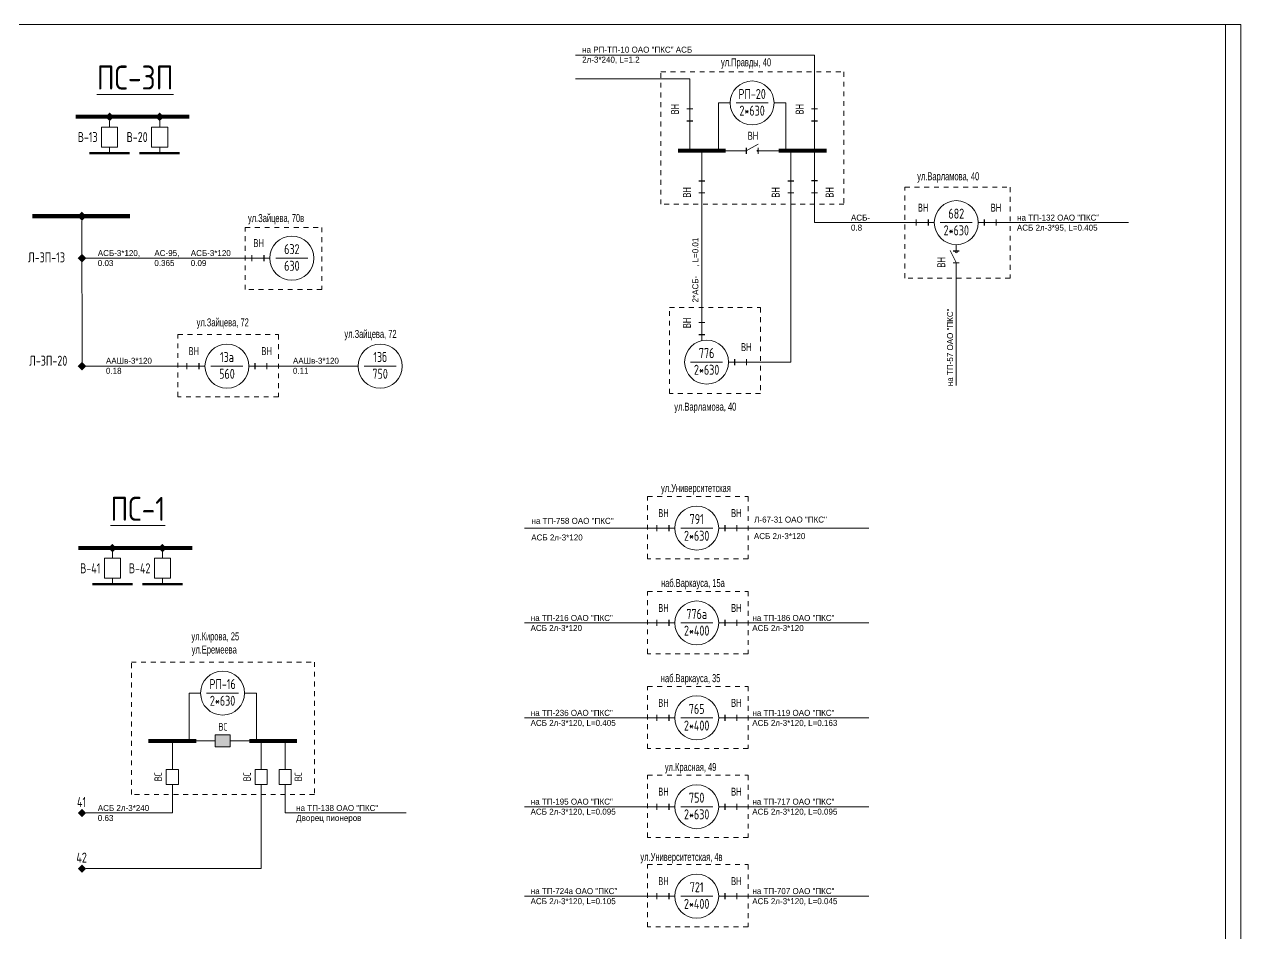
# Model space of a CAD drawing. Header units: millimetres. Extents: x 11 to 409, y 3 to 285.
# Drawn here: x 158.7 to 409, y 98.3 to 285.5 of the extents above; entities that cross this region are included whole.
import ezdxf
from ezdxf.enums import TextEntityAlignment as Align

# ---------------------------------------------------------------- set-up
doc = ezdxf.new("R2010")
doc.units = ezdxf.units.MM
doc.linetypes.add('JIS_02_1.0', pattern=[2, 1, -1])
for name, color, linetype, lineweight in [('10_КВ', 250, 'Continuous', 18), ('АТРИБУТЫ', 7, 'Continuous', 13), ('РАЗЪЕД_РУБИЛЬН', 150, 'Continuous', 13), ('ТЕКСТ', 7, 'Continuous', 13)]:
    doc.layers.add(name, color=color, linetype=linetype, lineweight=lineweight)
doc.layers.add('Слой1', color=7, linetype='Continuous', lineweight=13, plot=False)
doc.layers.add('СХ_ОПЕРАТИВНАЯ', color=10, linetype='Continuous')
doc.styles.add('ATTRIB', font='txt.shx', dxfattribs={"width": 0.7, "height": 5})
doc.styles.add('PRINADLEGNOST', font='txt.shx', dxfattribs={"width": 0.7, "height": 7})
doc.styles.add('МП', font='txt.shx', dxfattribs={"width": 0.7, "height": 2.5})
doc.styles.add('ПС', font='txt.shx', dxfattribs={"width": 0.8, "height": 12})
doc.styles.add('ТЕКСТ_МОДЕЛИ', font='txt.shx', dxfattribs={"width": 0.7, "height": 5})

# ---------------------------------------------------------------- blocks, each defined once
blk = doc.blocks.new('ТРАНСФ_ПОДСТ')
at = {"color": 7}
blk.add_line((-8, -11), (8, -11), dxfattribs=at)
at = {"color": 0}
blk.add_circle((0, -11), 11, dxfattribs=at)
at = {"layer": 'АТРИБУТЫ', "style": 'ATTRIB', "width": 0.7, "flags": 4}
for tag, p in [('OBOZN', (0, -9)), ('MOCHNOCT', (0, -17.33))]:
    blk.add_attdef(tag, text='', height=5, dxfattribs=at).set_placement(p, align=Align.CENTER)
at = {"layer": 'АТРИБУТЫ', "style": 'ТЕКСТ_МОДЕЛИ', "width": 0.7}
blk.add_attdef('MESTO_1', text='', height=5, dxfattribs=at).set_placement((14, -11), align=Align.BOTTOM_LEFT)
blk.add_attdef('MESTO_2', text='', height=5, dxfattribs=at).set_placement((14, -12), align=Align.TOP_LEFT)
blk = doc.blocks.new('ВЫКЛ_НАГРУЗКИ')
at = {"color": 0, "linetype": 'ByBlock'}
for p, q in [((0, 0), (0, -3)), ((0, -9), (0, -12))]:
    blk.add_line(p, q, dxfattribs=at)
at = {"layer": 'РАЗЪЕД_РУБИЛЬН', "color": 0, "linetype": 'ByBlock'}
blk.add_line((-1.5, -3), (1.5, -3), dxfattribs=at)
at = {"layer": 'СХ_ОПЕРАТИВНАЯ', "color": 0, "linetype": 'ByBlock'}
blk.add_line((-1.5, -9), (1.5, -9), dxfattribs=at)
at = {"layer": 'РАЗЪЕД_РУБИЛЬН', "color": 7, "style": 'ATTRIB', "width": 0.7}
blk.add_attdef('ДИСП_НОМ', text='', height=5, dxfattribs=at).set_placement((-4.75, -6), align=Align.MIDDLE_RIGHT)
at = {"layer": 'РАЗЪЕД_РУБИЛЬН', "color": 7, "style": 'ATTRIB', "width": 0.7, "flags": 1}
blk.add_attdef('КОД', text='', height=5, dxfattribs=at).set_placement((-4.75, -12), align=Align.MIDDLE_RIGHT)
blk = doc.blocks.new('ПРИСОЕД_ШИНЕ')
at = {"color": 0}
blk.add_solid([(0, 2.12), (2.12, 0), (-2.12, 0), (0, -2.12)], dxfattribs=at)
at = {"layer": 'АТРИБУТЫ', "style": 'ATTRIB', "width": 0.7}
blk.add_attdef('ДИСП_НОМ', text='', height=5, dxfattribs=at).set_placement((0, 3.12), align=Align.CENTER)
blk = doc.blocks.new('НАЗВАНИЕ_ОБЪЕКТА')
at = {"layer": 'АТРИБУТЫ'}
for tag, height, style, width, p in [('НОМЕР-ПС', 12, 'ПС', 0.8, (0, 0)), ('МЕСТОПОЛОЖЕНИЕ', 10, 'МП', 0.7, (0, -22)), ('ПРИНАДЛЕЖНОСТЬ', 7, 'PRINADLEGNOST', 0.7, (0, -37))]:
    blk.add_attdef(tag, text='', height=height, dxfattribs=dict(at, style=style, width=width)).set_placement(p, align=Align.TOP_CENTER)
blk = doc.blocks.new('ВЫКЛЮЧАТЕЛЬ')
at = {"color": 0, "linetype": 'ByBlock'}
for p, q in [((0, 0), (0, -3)), ((0, -13), (0, -16))]:
    blk.add_line(p, q, dxfattribs=at)
blk.add_lwpolyline([(-4, -3), (4, -3), (4, -13), (-4, -13)], close=True, dxfattribs=at)
at = {"layer": 'АТРИБУТЫ', "style": 'ATTRIB', "width": 0.7}
blk.add_attdef('ДИСП_НОМ', text='', height=5, dxfattribs=at).set_placement((-6, -8), align=Align.MIDDLE_RIGHT)
at = {"layer": 'АТРИБУТЫ', "style": 'ATTRIB', "width": 0.7, "flags": 1}
blk.add_attdef('КОД', text='', height=5, dxfattribs=at).set_placement((-6, -14), align=Align.MIDDLE_RIGHT)

msp = doc.modelspace()

# ---------------------------------------------------------------- hatches: boundary and pattern name
at = {"layer": '10_КВ'}
h = msp.add_hatch(color=256, dxfattribs=at)
h.dxf.hatch_style = 1
h.paths.add_polyline_path([(201.05, 136.73), (201.05, 139.22), (197.93, 139.22), (197.93, 136.73)])
edge = h.paths.add_edge_path()
edge.add_line((197.93, 137.98), (197, 137.98))
edge = h.paths.add_edge_path()
edge.add_line((201.99, 137.98), (201.05, 137.98))
h.paths.add_polyline_path([(198.24, 139.71), (200.84, 139.71), (200.84, 142.05), (198.24, 142.05)], flags=9)

# ---------------------------------------------------------------- linework, layer by layer
for p, q in [((321.33, 279.15), (272.09, 279.15)), ((321.33, 269.31), (321.33, 279.15)), ((295.66, 274.23), (272.09, 274.23)), ((295.66, 269.31), (295.66, 274.23)), ((295.66, 265.6), (295.66, 268.07)), ((301.56, 259.44), (301.56, 269.29)), ((301.56, 269.29), (303.93, 269.29)), ((315.42, 269.29), (312.99, 269.29)), ((315.42, 259.44), (315.42, 269.29)), ((321.33, 265.6), (321.33, 269.31)), ((295.66, 259.44), (295.66, 264.36)), ((321.33, 259.44), (321.33, 264.36)), ((307.23, 259.44), (309.7, 260.8)), ((298.12, 254.52), (298.12, 259.44)), ((303.04, 259.44), (306, 259.44)), ((310.99, 259.44), (313.94, 259.44)), ((316.4, 254.52), (316.4, 259.44)), ((321.33, 254.52), (321.33, 259.44)), ((298.12, 250.81), (298.12, 253.28)), ((316.4, 250.81), (316.4, 253.28)), ((321.33, 250.81), (321.33, 254.52)), ((298.12, 249.58), (298.12, 244.65)), ((316.4, 249.58), (316.4, 244.65)), ((321.33, 249.58), (321.33, 244.65)), ((170.54, 215.1), (170.51, 245.04)), ((298.12, 244.65), (298.12, 225.31)), ((316.4, 244.65), (316.4, 215.95)), ((321.33, 244.65), (341.02, 244.65)), ((342.26, 244.65), (344.73, 244.65)), ((356.26, 244.65), (359.96, 244.65)), ((359.96, 244.65), (385.96, 244.65)), ((350.49, 236.42), (349.21, 238.89)), ((171.39, 237.35), (204.25, 237.35)), ((205.48, 237.35), (209.19, 237.35)), ((350.49, 235.18), (350.49, 211.13)), ((298.12, 221.61), (298.12, 224.08)), ((304.86, 215.95), (308.57, 215.95)), ((308.57, 215.95), (316.4, 215.95)), ((171.39, 215.12), (190.89, 215.12)), ((192.13, 215.12), (194.6, 215.12)), ((206.13, 215.12), (208.6, 215.12)), ((209.83, 215.12), (227.36, 215.12)), ((261.58, 181.78), (287.58, 181.78)), ((288.81, 181.78), (291.28, 181.78)), ((302.81, 181.78), (305.28, 181.78)), ((306.52, 181.78), (332.51, 181.78)), ((261.58, 162.25), (287.58, 162.25)), ((288.81, 162.25), (291.28, 162.25)), ((302.81, 162.25), (305.28, 162.25)), ((306.52, 162.25), (332.51, 162.25)), ((192.57, 137.98), (192.57, 147.82)), ((192.57, 147.82), (194.93, 147.82)), ((206.42, 147.82), (203.99, 147.82)), ((206.42, 137.98), (206.42, 147.82)), ((261.58, 142.72), (287.58, 142.72)), ((288.81, 142.72), (291.28, 142.72)), ((302.81, 142.72), (305.28, 142.72)), ((306.52, 142.72), (332.51, 142.72)), ((189.12, 133.05), (189.12, 137.98)), ((194.04, 137.98), (197, 137.98)), ((201.99, 137.98), (204.94, 137.98)), ((207.4, 133.05), (207.4, 137.98)), ((212.33, 133.05), (212.33, 137.98)), ((189.12, 123.14), (189.12, 128.06)), ((207.4, 111.69), (207.4, 128.06)), ((212.33, 123.14), (212.33, 128.06)), ((171.39, 123.14), (189.12, 123.14)), ((212.33, 123.14), (237.22, 123.14)), ((261.58, 124.44), (287.58, 124.44)), ((288.81, 124.44), (291.28, 124.44)), ((302.81, 124.44), (305.28, 124.44)), ((306.52, 124.44), (332.51, 124.44)), ((171.39, 111.69), (207.4, 111.69)), ((261.58, 106.02), (287.58, 106.02)), ((288.81, 106.02), (291.28, 106.02)), ((302.81, 106.02), (305.28, 106.02)), ((306.52, 106.02), (332.51, 106.02))]:
    msp.add_line(p, q, dxfattribs=at)
at = {"layer": '10_КВ', "lineweight": 100}
for p, q in [((176.21, 258.98), (172.09, 258.98)), ((176.21, 258.98), (180.33, 258.98)), ((186.51, 258.98), (182.39, 258.98)), ((186.51, 258.98), (190.62, 258.98)), ((176.78, 170.21), (172.66, 170.21)), ((176.78, 170.21), (180.9, 170.21)), ((187.08, 170.21), (182.96, 170.21)), ((187.08, 170.21), (191.19, 170.21))]:
    msp.add_line(p, q, dxfattribs=at)
at = {"layer": '10_КВ', "linetype": 'Continuous'}
msp.add_lwpolyline([(11.38, 2.61), (409.03, 2.61), (409.03, 285.47), (11.38, 285.47)], close=True, dxfattribs=at)
at = {"layer": '10_КВ', "linetype": 'JIS_02_1.0'}
for points in [[(289.69, 275.67), (327.36, 275.67), (327.36, 248.44), (289.69, 248.44)], [(180.69, 154.21), (218.36, 154.21), (218.36, 126.97), (180.69, 126.97)]]:
    msp.add_lwpolyline(points, close=True, dxfattribs=at)
at = {"layer": '10_КВ'}
for points, const_width in [([(192.63, 266.44), (169.23, 266.44)], 0.824), ([(303.04, 259.44), (293.19, 259.44)], 0.824), ([(323.79, 259.44), (313.94, 259.44)], 0.824), ([(180.42, 245.98), (160.32, 245.98)], 0.886), ([(193.2, 177.67), (169.8, 177.67)], 0.824), ([(194.04, 137.98), (184.2, 137.98)], 0.824), ([(214.79, 137.98), (204.94, 137.98)], 0.824)]:
    msp.add_lwpolyline(points, dxfattribs=dict(at, const_width=const_width))
for centre, radius in [((309.6, 259.44), 0.103), ((350.49, 238.67), 0.215)]:
    msp.add_circle(centre, radius, dxfattribs=at)
at = {"layer": 'Слой1', "color": 3}
msp.add_line((405.9, 285.47), (405.9, 2.61), dxfattribs=at)
msp.add_lwpolyline([(405.9, 2.61), (405.9, 285.47)], dxfattribs=at)
at = {"layer": 'ТЕКСТ', "linetype": 'JIS_02_1.0'}
for points in [[(339.91, 251.95), (361.57, 251.95), (361.57, 233.24), (339.91, 233.24)], [(204.13, 243.66), (219.88, 243.66), (219.88, 230.86), (204.13, 230.86)], [(291.47, 227.19), (310.18, 227.19), (310.18, 209.46), (291.47, 209.46)], [(210.94, 208.81), (190.26, 208.81), (190.26, 221.61), (210.94, 221.61)], [(307.63, 175.47), (286.95, 175.47), (286.95, 188.27), (307.63, 188.27)], [(307.63, 155.93), (286.95, 155.93), (286.95, 168.74), (307.63, 168.74)], [(307.63, 136.4), (286.95, 136.4), (286.95, 149.2), (307.63, 149.2)], [(307.63, 118.12), (286.95, 118.12), (286.95, 130.92), (307.63, 130.92)], [(307.63, 99.7), (286.95, 99.7), (286.95, 112.51), (307.63, 112.51)]]:
    msp.add_lwpolyline(points, close=True, dxfattribs=at)

# ---------------------------------------------------------------- block references
at = {"layer": '10_КВ'}
ref = msp.add_blockref('ТРАНСФ_ПОДСТ', (308.46, 273.82), dxfattribs=dict(at, xscale=0.4117751415376097, yscale=0.4117751415376097, zscale=0.4117751415376097))
ref.add_attrib('MESTO_1', 'ул.Правды, 40', dxfattribs={"layer": 'АТРИБУТЫ', "height": 1.6471, "width": 0.7}).set_placement((302.05, 276.34), align=Align.BOTTOM_LEFT)
ref.add_attrib('OBOZN', 'РП-20', dxfattribs={"layer": 'АТРИБУТЫ', "height": 2.059, "style": 'ATTRIB', "width": 0.7, "flags": 4}).set_placement((308.46, 270.11), align=Align.CENTER)
ref.add_attrib('MOCHNOCT', '2*630', dxfattribs={"layer": 'АТРИБУТЫ', "height": 2.059, "style": 'ATTRIB', "width": 0.7, "flags": 4}).set_placement((308.46, 266.68), align=Align.CENTER)
ref = msp.add_blockref('НАЗВАНИЕ_ОБЪЕКТА', (182.64, 276.99), dxfattribs=dict(at, xscale=-0.4117751415376097, yscale=0.4117751415375258, zscale=0.4117751415375375))
ref.add_attrib('НОМЕР-ПС', '%%UПС-3П', dxfattribs={"layer": 'АТРИБУТЫ', "height": 4.941, "style": 'ПС', "width": 0.8}).set_placement((181.46, 276.99), align=Align.TOP_CENTER)
ref = msp.add_blockref('ВЫКЛ_НАГРУЗКИ', (295.66, 269.31), dxfattribs=dict(at, xscale=0.4117751415376097, yscale=0.4117751415376097, zscale=0.4117751415376097))
ref.add_attrib('ДИСП_НОМ', 'ВН', dxfattribs={"layer": 'РАЗЪЕД_РУБИЛЬН', "color": 7, "height": 1.647, "rotation": 90, "width": 0.7}).set_placement((292.57, 268), align=Align.MIDDLE)
ref = msp.add_blockref('ВЫКЛ_НАГРУЗКИ', (321.33, 269.31), dxfattribs=dict(at, xscale=0.4117751415376097, yscale=0.4117751415376097, zscale=0.4117751415376097))
ref.add_attrib('ДИСП_НОМ', 'ВН', dxfattribs={"layer": 'РАЗЪЕД_РУБИЛЬН', "color": 7, "height": 1.647, "rotation": 90, "width": 0.7}).set_placement((318.24, 268), align=Align.MIDDLE)
at = {"layer": '10_КВ', "xscale": 0.4117751415376097, "yscale": 0.4117751415376097, "zscale": 0.4117751415376097}
for p, values in [((176.21, 265.56), {'ДИСП_НОМ': 'В-13'}), ((186.51, 265.56), {'ДИСП_НОМ': 'В-20'}), ((176.78, 176.8), {'ДИСП_НОМ': 'В-41'}), ((187.08, 176.8), {'ДИСП_НОМ': 'В-42'})]:
    msp.add_blockref('ВЫКЛЮЧАТЕЛЬ', p, dxfattribs=at).add_auto_attribs(values)
at = {"layer": '10_КВ'}
for p, xscale, yscale, zscale in [((176.21, 266.44), -0.4117751415376097, 0.4117751415375258, 0.4117751415375375), ((186.51, 266.44), -0.4117751415376097, 0.4117751415375258, 0.4117751415375375), ((170.51, 245.98), -0.4431120238653354, 0.4431120238652794, 0.4431120238652906), ((176.78, 177.67), -0.4117751415376097, 0.4117751415375258, 0.4117751415375375), ((187.08, 177.67), -0.4117751415376097, 0.4117751415375258, 0.4117751415375375)]:
    msp.add_blockref('ПРИСОЕД_ШИНЕ', p, dxfattribs=dict(at, xscale=xscale, yscale=yscale, zscale=zscale))
ref = msp.add_blockref('ВЫКЛ_НАГРУЗКИ', (310.94, 259.44), dxfattribs=dict(at, xscale=0.4117751415375397, yscale=0.4117751415375397, zscale=0.4117751415375397, rotation=270))
ref.add_attrib('ДИСП_НОМ', 'ВН', dxfattribs={"layer": 'РАЗЪЕД_РУБИЛЬН', "color": 7, "height": 1.647, "width": 0.7}).set_placement((308.64, 262.53), align=Align.MIDDLE)
ref = msp.add_blockref('ВЫКЛ_НАГРУЗКИ', (298.12, 249.58), dxfattribs=dict(at, xscale=-0.4117751415376097, yscale=0.4117751415375397, zscale=0.4117751415375375, rotation=180))
ref.add_attrib('ДИСП_НОМ', 'ВН', dxfattribs={"layer": 'РАЗЪЕД_РУБИЛЬН', "color": 7, "height": 1.647, "rotation": 90, "width": 0.7}).set_placement((295.03, 250.88), align=Align.MIDDLE)
ref = msp.add_blockref('ВЫКЛ_НАГРУЗКИ', (316.4, 249.58), dxfattribs=dict(at, xscale=-0.4117751415376097, yscale=0.4117751415375397, zscale=0.4117751415375375, rotation=180))
ref.add_attrib('ДИСП_НОМ', 'ВН', dxfattribs={"layer": 'РАЗЪЕД_РУБИЛЬН', "color": 7, "height": 1.647, "rotation": 90, "width": 0.7}).set_placement((313.31, 250.88), align=Align.MIDDLE)
ref = msp.add_blockref('ВЫКЛ_НАГРУЗКИ', (321.33, 249.58), dxfattribs=dict(at, xscale=0.4117751415376657, yscale=0.4117751415376657, zscale=0.4117751415376657, rotation=180))
ref.add_attrib('ДИСП_НОМ', 'ВН', dxfattribs={"layer": 'РАЗЪЕД_РУБИЛЬН', "color": 7, "height": 1.647, "rotation": 90, "width": 0.7}).set_placement((324.41, 250.88), align=Align.MIDDLE)
ref = msp.add_blockref('ТРАНСФ_ПОДСТ', (350.49, 249.18), dxfattribs=dict(at, xscale=0.4117751415376097, yscale=0.4117751415376097, zscale=0.4117751415376097))
ref.add_attrib('MESTO_2', 'ул.Варламова, 40', dxfattribs={"layer": 'АТРИБУТЫ', "height": 1.6471, "width": 0.7}).set_placement((342.45, 255.02), align=Align.TOP_LEFT)
ref.add_attrib('OBOZN', '682', dxfattribs={"layer": 'АТРИБУТЫ', "height": 2.059, "style": 'ATTRIB', "width": 0.7, "flags": 4}).set_placement((350.49, 245.48), align=Align.CENTER)
ref.add_attrib('MOCHNOCT', '2*630', dxfattribs={"layer": 'АТРИБУТЫ', "height": 2.059, "style": 'ATTRIB', "width": 0.7, "flags": 4}).set_placement((350.49, 242.04), align=Align.CENTER)
ref = msp.add_blockref('ВЫКЛ_НАГРУЗКИ', (341.02, 244.65), dxfattribs=dict(at, xscale=-0.4117751415375397, yscale=0.4117751415375397, zscale=0.4117751415375375, rotation=90))
ref.add_attrib('ДИСП_НОМ', 'ВН', dxfattribs={"layer": 'РАЗЪЕД_РУБИЛЬН', "color": 7, "height": 1.647, "width": 0.7}).set_placement((344.73, 247.74), align=Align.MIDDLE_RIGHT)
ref = msp.add_blockref('ВЫКЛ_НАГРУЗКИ', (359.96, 244.65), dxfattribs=dict(at, xscale=0.4117751415375397, yscale=0.4117751415375397, zscale=0.4117751415375397, rotation=270))
ref.add_attrib('ДИСП_НОМ', 'ВН', dxfattribs={"layer": 'РАЗЪЕД_РУБИЛЬН', "color": 7, "height": 1.647, "width": 0.7}).set_placement((358.66, 247.74), align=Align.MIDDLE)
ref = msp.add_blockref('ТРАНСФ_ПОДСТ', (213.72, 241.88), dxfattribs=dict(at, xscale=0.4117751415376097, yscale=0.4117751415376097, zscale=0.4117751415376097))
ref.add_attrib('MESTO_2', 'ул.Зайцева, 70в', dxfattribs={"layer": 'АТРИБУТЫ', "height": 1.6471, "width": 0.7}).set_placement((204.69, 246.42), align=Align.TOP_LEFT)
ref.add_attrib('OBOZN', '632', dxfattribs={"layer": 'АТРИБУТЫ', "height": 2.059, "style": 'ATTRIB', "width": 0.7, "flags": 4}).set_placement((213.72, 238.17), align=Align.CENTER)
ref.add_attrib('MOCHNOCT', '630', dxfattribs={"layer": 'АТРИБУТЫ', "height": 2.059, "style": 'ATTRIB', "width": 0.7, "flags": 4}).set_placement((213.72, 234.74), align=Align.CENTER)
ref = msp.add_blockref('ВЫКЛ_НАГРУЗКИ', (204.25, 237.35), dxfattribs=dict(at, xscale=-0.4117751415375258, yscale=0.4117751415375258, zscale=0.4117751415375375, rotation=90))
ref.add_attrib('ДИСП_НОМ', 'ВН', dxfattribs={"layer": 'РАЗЪЕД_РУБИЛЬН', "color": 7, "height": 1.647, "width": 0.7}).set_placement((207.96, 240.44), align=Align.MIDDLE_RIGHT)
at = {"layer": '10_КВ', "linetype": 'Continuous'}
ref = msp.add_blockref('ПРИСОЕД_ШИНЕ', (170.52, 237.35), dxfattribs=dict(at, xscale=0.4117751415376097, yscale=0.4117751415376097, zscale=0.4117751415376097))
ref.add_attrib('ДИСП_НОМ', 'Л-3П-13', dxfattribs={"layer": 'АТРИБУТЫ', "height": 2.059, "style": 'ATTRIB', "width": 0.7}).set_placement((163.22, 236.48), align=Align.CENTER)
at = {"layer": '10_КВ'}
ref = msp.add_blockref('ВЫКЛ_НАГРУЗКИ', (350.49, 235.18), dxfattribs=dict(at, xscale=-0.4117751415376097, yscale=0.4117751415375397, zscale=0.4117751415375375, rotation=180))
ref.add_attrib('ДИСП_НОМ', 'ВН', dxfattribs={"layer": 'РАЗЪЕД_РУБИЛЬН', "color": 7, "height": 1.647, "rotation": 90, "width": 0.7}).set_placement((347.4, 236.49), align=Align.MIDDLE)
ref = msp.add_blockref('ТРАНСФ_ПОДСТ', (200.36, 219.65), dxfattribs=dict(at, xscale=0.4117751415376097, yscale=0.4117751415376097, zscale=0.4117751415376097))
ref.add_attrib('MESTO_2', 'ул.Зайцева, 72', dxfattribs={"layer": 'АТРИБУТЫ', "height": 1.6471, "width": 0.7}).set_placement((194.12, 224.95), align=Align.TOP_LEFT)
ref.add_attrib('OBOZN', '13а', dxfattribs={"layer": 'АТРИБУТЫ', "height": 2.059, "style": 'ATTRIB', "width": 0.7, "flags": 4}).set_placement((200.36, 215.95), align=Align.CENTER)
ref.add_attrib('MOCHNOCT', '560', dxfattribs={"layer": 'АТРИБУТЫ', "height": 2.059, "style": 'ATTRIB', "width": 0.7, "flags": 4}).set_placement((200.36, 212.51), align=Align.CENTER)
ref = msp.add_blockref('ВЫКЛ_НАГРУЗКИ', (298.12, 225.31), dxfattribs=dict(at, xscale=0.4117751415376097, yscale=0.4117751415376097, zscale=0.4117751415376097))
ref.add_attrib('ДИСП_НОМ', 'ВН', dxfattribs={"layer": 'РАЗЪЕД_РУБИЛЬН', "color": 7, "height": 1.647, "rotation": 90, "width": 0.7}).set_placement((295.03, 224.01), align=Align.MIDDLE)
ref = msp.add_blockref('ТРАНСФ_ПОДСТ', (231.89, 219.65), dxfattribs=dict(at, xscale=0.4117751415376097, yscale=0.4117751415376097, zscale=0.4117751415376097))
ref.add_attrib('MESTO_2', 'ул.Зайцева, 72', dxfattribs={"layer": 'АТРИБУТЫ', "height": 1.6471, "width": 0.7}).set_placement((224.54, 222.57), align=Align.TOP_LEFT)
ref.add_attrib('OBOZN', '13б', dxfattribs={"layer": 'АТРИБУТЫ', "height": 2.059, "style": 'ATTRIB', "width": 0.7, "flags": 4}).set_placement((231.89, 215.95), align=Align.CENTER)
ref.add_attrib('MOCHNOCT', '750', dxfattribs={"layer": 'АТРИБУТЫ', "height": 2.059, "style": 'ATTRIB', "width": 0.7, "flags": 4}).set_placement((231.89, 212.51), align=Align.CENTER)
ref = msp.add_blockref('ТРАНСФ_ПОДСТ', (299.1, 220.48), dxfattribs=dict(at, xscale=0.4117751415376097, yscale=0.4117751415376097, zscale=0.4117751415376097))
ref.add_attrib('MESTO_2', 'ул.Варламова, 40', dxfattribs={"layer": 'АТРИБУТЫ', "height": 1.6471, "width": 0.7}).set_placement((292.44, 207.6), align=Align.TOP_LEFT)
ref.add_attrib('OBOZN', '776', dxfattribs={"layer": 'АТРИБУТЫ', "height": 2.059, "style": 'ATTRIB', "width": 0.7, "flags": 4}).set_placement((299.1, 216.77), align=Align.CENTER)
ref.add_attrib('MOCHNOCT', '2*630', dxfattribs={"layer": 'АТРИБУТЫ', "height": 2.059, "style": 'ATTRIB', "width": 0.7, "flags": 4}).set_placement((299.1, 213.34), align=Align.CENTER)
ref = msp.add_blockref('ВЫКЛ_НАГРУЗКИ', (190.89, 215.12), dxfattribs=dict(at, xscale=-0.4117751415375258, yscale=0.4117751415375258, zscale=0.4117751415375375, rotation=90))
ref.add_attrib('ДИСП_НОМ', 'ВН', dxfattribs={"layer": 'РАЗЪЕД_РУБИЛЬН', "color": 7, "height": 1.647, "width": 0.7}).set_placement((194.6, 218.21), align=Align.MIDDLE_RIGHT)
ref = msp.add_blockref('ВЫКЛ_НАГРУЗКИ', (209.83, 215.12), dxfattribs=dict(at, xscale=0.4117751415375258, yscale=0.4117751415375258, zscale=0.4117751415375258, rotation=270))
ref.add_attrib('ДИСП_НОМ', 'ВН', dxfattribs={"layer": 'РАЗЪЕД_РУБИЛЬН', "color": 7, "height": 1.647, "width": 0.7}).set_placement((208.53, 218.21), align=Align.MIDDLE)
ref = msp.add_blockref('ВЫКЛ_НАГРУЗКИ', (308.57, 215.95), dxfattribs=dict(at, xscale=0.4117751415375397, yscale=0.4117751415375397, zscale=0.4117751415375397, rotation=270))
ref.add_attrib('ДИСП_НОМ', 'ВН', dxfattribs={"layer": 'РАЗЪЕД_РУБИЛЬН', "color": 7, "height": 1.647, "width": 0.7}).set_placement((307.26, 219.04), align=Align.MIDDLE)
at = {"layer": '10_КВ', "linetype": 'Continuous'}
ref = msp.add_blockref('ПРИСОЕД_ШИНЕ', (170.52, 215.12), dxfattribs=dict(at, xscale=0.4117751415376097, yscale=0.4117751415376097, zscale=0.4117751415376097))
ref.add_attrib('ДИСП_НОМ', 'Л-3П-20', dxfattribs={"layer": 'АТРИБУТЫ', "height": 2.059, "style": 'ATTRIB', "width": 0.7}).set_placement((163.57, 215.2), align=Align.CENTER)
at = {"layer": '10_КВ'}
ref = msp.add_blockref('ТРАНСФ_ПОДСТ', (297.05, 186.31), dxfattribs=dict(at, xscale=0.4117751415376097, yscale=0.4117751415376097, zscale=0.4117751415376097))
ref.add_attrib('MESTO_2', 'ул.Университетская', dxfattribs={"layer": 'АТРИБУТЫ', "height": 1.6471, "width": 0.7}).set_placement((289.71, 190.84), align=Align.TOP_LEFT)
ref.add_attrib('OBOZN', '791', dxfattribs={"layer": 'АТРИБУТЫ', "height": 2.059, "style": 'ATTRIB', "width": 0.7, "flags": 4}).set_placement((297.05, 182.61), align=Align.CENTER)
ref.add_attrib('MOCHNOCT', '2*630', dxfattribs={"layer": 'АТРИБУТЫ', "height": 2.059, "style": 'ATTRIB', "width": 0.7, "flags": 4}).set_placement((297.05, 179.17), align=Align.CENTER)
ref = msp.add_blockref('НАЗВАНИЕ_ОБЪЕКТА', (183.21, 188.22), dxfattribs=dict(at, xscale=-0.4117751415376097, yscale=0.4117751415375258, zscale=0.4117751415375375))
ref.add_attrib('НОМЕР-ПС', '%%UПС-1', dxfattribs={"layer": 'АТРИБУТЫ', "height": 4.941, "style": 'ПС', "width": 0.8}).set_placement((182.03, 188.22), align=Align.TOP_CENTER)
ref = msp.add_blockref('ВЫКЛ_НАГРУЗКИ', (287.58, 181.78), dxfattribs=dict(at, xscale=-0.4117751415375397, yscale=0.4117751415375397, zscale=0.4117751415375375, rotation=90))
ref.add_attrib('ДИСП_НОМ', 'ВН', dxfattribs={"layer": 'РАЗЪЕД_РУБИЛЬН', "color": 7, "height": 1.647, "width": 0.7}).set_placement((291.28, 184.87), align=Align.MIDDLE_RIGHT)
ref = msp.add_blockref('ВЫКЛ_НАГРУЗКИ', (306.52, 181.78), dxfattribs=dict(at, xscale=0.4117751415375397, yscale=0.4117751415375397, zscale=0.4117751415375397, rotation=270))
ref.add_attrib('ДИСП_НОМ', 'ВН', dxfattribs={"layer": 'РАЗЪЕД_РУБИЛЬН', "color": 7, "height": 1.647, "width": 0.7}).set_placement((305.21, 184.87), align=Align.MIDDLE)
ref = msp.add_blockref('ТРАНСФ_ПОДСТ', (297.05, 166.78), dxfattribs=dict(at, xscale=0.4117751415376097, yscale=0.4117751415376097, zscale=0.4117751415376097))
ref.add_attrib('MESTO_2', 'наб.Варкауса, 15а', dxfattribs={"layer": 'АТРИБУТЫ', "height": 1.6471, "width": 0.7}).set_placement((289.71, 171.31), align=Align.TOP_LEFT)
ref.add_attrib('OBOZN', '776а', dxfattribs={"layer": 'АТРИБУТЫ', "height": 2.059, "style": 'ATTRIB', "width": 0.7, "flags": 4}).set_placement((297.05, 163.07), align=Align.CENTER)
ref.add_attrib('MOCHNOCT', '2*400', dxfattribs={"layer": 'АТРИБУТЫ', "height": 2.059, "style": 'ATTRIB', "width": 0.7, "flags": 4}).set_placement((297.05, 159.64), align=Align.CENTER)
ref = msp.add_blockref('ВЫКЛ_НАГРУЗКИ', (287.58, 162.25), dxfattribs=dict(at, xscale=-0.4117751415375397, yscale=0.4117751415375397, zscale=0.4117751415375375, rotation=90))
ref.add_attrib('ДИСП_НОМ', 'ВН', dxfattribs={"layer": 'РАЗЪЕД_РУБИЛЬН', "color": 7, "height": 1.647, "width": 0.7}).set_placement((291.28, 165.34), align=Align.MIDDLE_RIGHT)
ref = msp.add_blockref('ВЫКЛ_НАГРУЗКИ', (306.52, 162.25), dxfattribs=dict(at, xscale=0.4117751415375397, yscale=0.4117751415375397, zscale=0.4117751415375397, rotation=270))
ref.add_attrib('ДИСП_НОМ', 'ВН', dxfattribs={"layer": 'РАЗЪЕД_РУБИЛЬН', "color": 7, "height": 1.647, "width": 0.7}).set_placement((305.21, 165.34), align=Align.MIDDLE)
ref = msp.add_blockref('ТРАНСФ_ПОДСТ', (199.46, 152.35), dxfattribs=dict(at, xscale=0.4117751415376097, yscale=0.4117751415376097, zscale=0.4117751415376097))
ref.add_attrib('MESTO_1', 'ул.Кирова, 25', dxfattribs={"layer": 'АТРИБУТЫ', "height": 1.6471, "width": 0.7}).set_placement((193.05, 158.19), align=Align.BOTTOM_LEFT)
ref.add_attrib('MESTO_2', 'ул.Еремеева', dxfattribs={"layer": 'АТРИБУТЫ', "height": 1.6471, "width": 0.7}).set_placement((193.09, 157.6), align=Align.TOP_LEFT)
ref.add_attrib('OBOZN', 'РП-16', dxfattribs={"layer": 'АТРИБУТЫ', "height": 2.059, "style": 'ATTRIB', "width": 0.7, "flags": 4}).set_placement((199.46, 148.65), align=Align.CENTER)
ref.add_attrib('MOCHNOCT', '2*630', dxfattribs={"layer": 'АТРИБУТЫ', "height": 2.059, "style": 'ATTRIB', "width": 0.7, "flags": 4}).set_placement((199.46, 145.21), align=Align.CENTER)
ref = msp.add_blockref('ТРАНСФ_ПОДСТ', (297.05, 147.25), dxfattribs=dict(at, xscale=0.4117751415376097, yscale=0.4117751415376097, zscale=0.4117751415376097))
ref.add_attrib('MESTO_2', 'наб.Варкауса, 35', dxfattribs={"layer": 'АТРИБУТЫ', "height": 1.6471, "width": 0.7}).set_placement((289.67, 151.72), align=Align.TOP_LEFT)
ref.add_attrib('OBOZN', '765', dxfattribs={"layer": 'АТРИБУТЫ', "height": 2.059, "style": 'ATTRIB', "width": 0.7, "flags": 4}).set_placement((297.05, 143.54), align=Align.CENTER)
ref.add_attrib('MOCHNOCT', '2*400', dxfattribs={"layer": 'АТРИБУТЫ', "height": 2.059, "style": 'ATTRIB', "width": 0.7, "flags": 4}).set_placement((297.05, 140.11), align=Align.CENTER)
ref = msp.add_blockref('ВЫКЛ_НАГРУЗКИ', (287.58, 142.72), dxfattribs=dict(at, xscale=-0.4117751415375397, yscale=0.4117751415375397, zscale=0.4117751415375375, rotation=90))
ref.add_attrib('ДИСП_НОМ', 'ВН', dxfattribs={"layer": 'РАЗЪЕД_РУБИЛЬН', "color": 7, "height": 1.647, "width": 0.7}).set_placement((291.28, 145.81), align=Align.MIDDLE_RIGHT)
ref = msp.add_blockref('ВЫКЛ_НАГРУЗКИ', (306.52, 142.72), dxfattribs=dict(at, xscale=0.4117751415375397, yscale=0.4117751415375397, zscale=0.4117751415375397, rotation=270))
ref.add_attrib('ДИСП_НОМ', 'ВН', dxfattribs={"layer": 'РАЗЪЕД_РУБИЛЬН', "color": 7, "height": 1.647, "width": 0.7}).set_placement((305.21, 145.81), align=Align.MIDDLE)
ref = msp.add_blockref('ВЫКЛЮЧАТЕЛЬ', (201.99, 137.98), dxfattribs=dict(at, xscale=-0.3119508648011652, yscale=0.3119508648011652, zscale=0.3119508648011647, rotation=270))
ref.add_attrib('ДИСП_НОМ', 'ВС', dxfattribs={"layer": 'АТРИБУТЫ', "height": 1.56, "style": 'ATTRIB', "width": 0.7}).set_placement((200.45, 140.88), align=Align.MIDDLE_RIGHT)
ref = msp.add_blockref('ВЫКЛЮЧАТЕЛЬ', (189.12, 133.05), dxfattribs=dict(at, xscale=-0.3119508648011092, yscale=0.3119508648011092, zscale=0.3119508648011647))
ref.add_attrib('ДИСП_НОМ', 'ВС', dxfattribs={"layer": 'АТРИБУТЫ', "height": 1.56, "rotation": 90, "style": 'ATTRIB', "width": 0.7}).set_placement((186.21, 131.51), align=Align.MIDDLE_RIGHT)
ref = msp.add_blockref('ВЫКЛЮЧАТЕЛЬ', (207.4, 133.05), dxfattribs=dict(at, xscale=-0.3119508648011092, yscale=0.3119508648011092, zscale=0.3119508648011647))
ref.add_attrib('ДИСП_НОМ', 'ВС', dxfattribs={"layer": 'АТРИБУТЫ', "height": 1.56, "rotation": 90, "style": 'ATTRIB', "width": 0.7}).set_placement((204.5, 131.51), align=Align.MIDDLE_RIGHT)
ref = msp.add_blockref('ВЫКЛЮЧАТЕЛЬ', (212.33, 133.05), dxfattribs=dict(at, xscale=-0.3119508648011092, yscale=0.3119508648011092, zscale=0.3119508648011647))
ref.add_attrib('ДИСП_НОМ', 'ВС', dxfattribs={"layer": 'АТРИБУТЫ', "height": 1.56, "rotation": 90, "style": 'ATTRIB', "width": 0.7}).set_placement((215.05, 131.51), align=Align.MIDDLE_RIGHT)
ref = msp.add_blockref('ТРАНСФ_ПОДСТ', (297.05, 128.97), dxfattribs=dict(at, xscale=0.4117751415376097, yscale=0.4117751415376097, zscale=0.4117751415376097))
ref.add_attrib('MESTO_2', 'ул.Красная, 49', dxfattribs={"layer": 'АТРИБУТЫ', "height": 1.6471, "width": 0.7}).set_placement((290.5, 133.42), align=Align.TOP_LEFT)
ref.add_attrib('OBOZN', '750', dxfattribs={"layer": 'АТРИБУТЫ', "height": 2.059, "style": 'ATTRIB', "width": 0.7, "flags": 4}).set_placement((297.05, 125.26), align=Align.CENTER)
ref.add_attrib('MOCHNOCT', '2*630', dxfattribs={"layer": 'АТРИБУТЫ', "height": 2.059, "style": 'ATTRIB', "width": 0.7, "flags": 4}).set_placement((297.05, 121.83), align=Align.CENTER)
ref = msp.add_blockref('ВЫКЛ_НАГРУЗКИ', (287.58, 124.44), dxfattribs=dict(at, xscale=-0.4117751415375397, yscale=0.4117751415375397, zscale=0.4117751415375375, rotation=90))
ref.add_attrib('ДИСП_НОМ', 'ВН', dxfattribs={"layer": 'РАЗЪЕД_РУБИЛЬН', "color": 7, "height": 1.647, "width": 0.7}).set_placement((291.28, 127.53), align=Align.MIDDLE_RIGHT)
ref = msp.add_blockref('ВЫКЛ_НАГРУЗКИ', (306.52, 124.44), dxfattribs=dict(at, xscale=0.4117751415375397, yscale=0.4117751415375397, zscale=0.4117751415375397, rotation=270))
ref.add_attrib('ДИСП_НОМ', 'ВН', dxfattribs={"layer": 'РАЗЪЕД_РУБИЛЬН', "color": 7, "height": 1.647, "width": 0.7}).set_placement((305.21, 127.53), align=Align.MIDDLE)
at = {"layer": '10_КВ', "linetype": 'Continuous'}
ref = msp.add_blockref('ПРИСОЕД_ШИНЕ', (170.52, 123.14), dxfattribs=dict(at, xscale=0.4117751415376097, yscale=0.4117751415376097, zscale=0.4117751415376097))
ref.add_attrib('ДИСП_НОМ', '41', dxfattribs={"layer": 'АТРИБУТЫ', "height": 2.059, "style": 'ATTRIB', "width": 0.7}).set_placement((170.44, 124.37), align=Align.CENTER)
ref = msp.add_blockref('ПРИСОЕД_ШИНЕ', (170.52, 111.69), dxfattribs=dict(at, xscale=0.4117751415376097, yscale=0.4117751415376097, zscale=0.4117751415376097))
ref.add_attrib('ДИСП_НОМ', '42', dxfattribs={"layer": 'АТРИБУТЫ', "height": 2.059, "style": 'ATTRIB', "width": 0.7}).set_placement((170.44, 112.93), align=Align.CENTER)
at = {"layer": '10_КВ'}
ref = msp.add_blockref('ТРАНСФ_ПОДСТ', (297.05, 110.55), dxfattribs=dict(at, xscale=0.4117751415376097, yscale=0.4117751415376097, zscale=0.4117751415376097))
ref.add_attrib('MESTO_2', 'ул.Университетская, 4в', dxfattribs={"layer": 'АТРИБУТЫ', "height": 1.6471, "width": 0.7}).set_placement((285.47, 114.92), align=Align.TOP_LEFT)
ref.add_attrib('OBOZN', '721', dxfattribs={"layer": 'АТРИБУТЫ', "height": 2.059, "style": 'ATTRIB', "width": 0.7, "flags": 4}).set_placement((297.05, 106.84), align=Align.CENTER)
ref.add_attrib('MOCHNOCT', '2*400', dxfattribs={"layer": 'АТРИБУТЫ', "height": 2.059, "style": 'ATTRIB', "width": 0.7, "flags": 4}).set_placement((297.05, 103.41), align=Align.CENTER)
ref = msp.add_blockref('ВЫКЛ_НАГРУЗКИ', (287.58, 106.02), dxfattribs=dict(at, xscale=-0.4117751415375397, yscale=0.4117751415375397, zscale=0.4117751415375375, rotation=90))
ref.add_attrib('ДИСП_НОМ', 'ВН', dxfattribs={"layer": 'РАЗЪЕД_РУБИЛЬН', "color": 7, "height": 1.647, "width": 0.7}).set_placement((291.28, 109.11), align=Align.MIDDLE_RIGHT)
ref = msp.add_blockref('ВЫКЛ_НАГРУЗКИ', (306.52, 106.02), dxfattribs=dict(at, xscale=0.4117751415375397, yscale=0.4117751415375397, zscale=0.4117751415375397, rotation=270))
ref.add_attrib('ДИСП_НОМ', 'ВН', dxfattribs={"layer": 'РАЗЪЕД_РУБИЛЬН', "color": 7, "height": 1.647, "width": 0.7}).set_placement((305.21, 109.11), align=Align.MIDDLE)

# ---------------------------------------------------------------- texts
at = {"layer": 'ТЕКСТ', "attachment_point": 1}
for s, insert, char_height, width in [('на РП-ТП-10 ОАО "ПКС" АСБ 2л-3*240, L=1.2', (273.47, 280.88), 1.2353, 27.3776), ('АСБ-\\P0.8', (328.81, 246.31), 1.235, 20.041), ('на ТП-132 ОАО "ПКС"', (363.01, 246.31), 1.2353, 22.916), ('АСБ 2л-3*95, L=0.405', (362.97, 244.24), 1.2353, 23.0673), ('АСБ-3*120,\\P0.03', (173.77, 239.01), 1.235, 20.041), ('АС-95,\\P0.365', (185.42, 239.01), 1.235, 20.041), ('АСБ-3*120\\P0.09', (192.91, 239.01), 1.235, 20.041), ('ААШв-3*120\\P0.18', (175.45, 216.84), 1.235, 20.041), ('ААШв-3*120\\P0.11', (213.94, 216.84), 1.235, 20.041), ('на ТП-758 ОАО "ПКС"', (263.05, 183.89), 1.2353, 22.916), ('Л-67-31 ОАО "ПКС"', (308.89, 184.16), 1.2353, 22.916), ('АСБ 2л-3*120', (263, 180.47), 1.2353, 22.916), ('АСБ 2л-3*120', (308.83, 180.75), 1.2353, 22.916), ('на ТП-216 ОАО "ПКС"', (262.9, 163.91), 1.2353, 22.916), ('на ТП-186 ОАО "ПКС"', (308.52, 163.91), 1.2353, 22.916), ('АСБ 2л-3*120', (262.86, 161.84), 1.2353, 23.0673), ('АСБ 2л-3*120', (308.49, 161.84), 1.2353, 23.0673), ('на ТП-236 ОАО "ПКС"', (262.9, 144.37), 1.2353, 22.916), ('на ТП-119 ОАО "ПКС"', (308.52, 144.37), 1.2353, 22.916), ('АСБ 2л-3*120, L=0.405', (262.86, 142.3), 1.2353, 23.0673), ('АСБ 2л-3*120, L=0.163', (308.49, 142.3), 1.2353, 23.0673), ('на ТП-195 ОАО "ПКС"', (262.9, 126.1), 1.2353, 22.916), ('на ТП-717 ОАО "ПКС"', (308.52, 126.1), 1.2353, 22.916), ('АСБ 2л-3*240\\P0.63', (173.77, 124.79), 1.2353, 20.041), ('на ТП-138 ОАО "ПКС"\\PДворец пионеров', (214.61, 124.79), 1.2353, 22.916), ('АСБ 2л-3*120, L=0.095', (262.86, 124.03), 1.2353, 23.0673), ('АСБ 2л-3*120, L=0.095', (308.49, 124.03), 1.2353, 23.0673), ('на ТП-724а ОАО "ПКС"', (262.9, 107.68), 1.2353, 29.2552), ('на ТП-707 ОАО "ПКС"', (308.52, 107.68), 1.2353, 22.916), ('АСБ 2л-3*120, L=0.105', (262.86, 105.61), 1.2353, 23.0673), ('АСБ 2л-3*120, L=0.045', (308.49, 105.61), 1.2353, 23.0673)]:
    msp.add_mtext(s, dxfattribs=dict(at, insert=insert, char_height=char_height, width=width))
at = {"layer": 'ТЕКСТ', "char_height": 1.2353, "attachment_point": 1, "rotation": 90}
for s, insert, width in [('2*АСБ-    , L=0.01', (296.16, 228.22), 20.041), ('на ТП-57 ОАО "ПКС"', (348.59, 211), 22.7354)]:
    msp.add_mtext(s, dxfattribs=dict(at, insert=insert, width=width))

doc.saveas('drawing.dxf')
